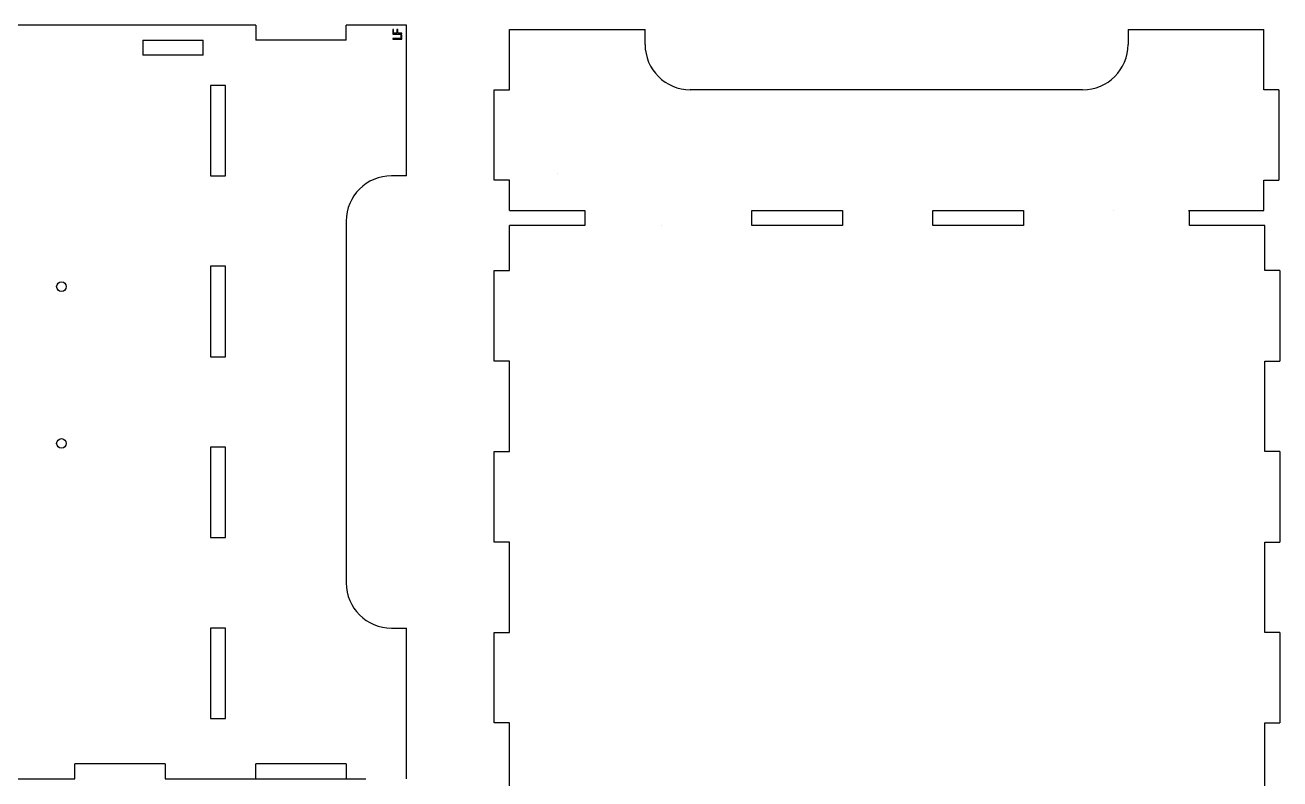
# Model space of a CAD drawing. Extents: x -455 to 382, y -289 to 302.
# Drawn here: x -33.8 to 382.3, y 52.4 to 302.4 of the extents above; entities that cross this region are included whole.
import ezdxf

# ---------------------------------------------------------------- set-up
doc = ezdxf.new("R2010")
doc.units = 0
doc.header["$MEASUREMENT"] = 0
doc.layers.add('EBENE_2', color=7, linetype='CONTINUOUS')

msp = doc.modelspace()

# ---------------------------------------------------------------- linework, layer by layer
at = {"layer": 'EBENE_2', "color": 1}
for points in [[(42.7349, 302.425), (42.7349, 302.425), (-155.2541, 302.425), (-155.2541, 302.425)], [(42.7349, 302.425), (42.7349, 302.425), (42.7349, 297.4252), (42.7349, 297.4252)], [(92.7319, 302.425), (92.7319, 302.425), (72.7331, 302.425), (72.7331, 302.425)], [(72.7331, 297.4252), (72.7331, 297.4252), (72.7331, 302.425), (72.7331, 302.425)], [(92.7319, 252.4277), (92.7319, 252.4277), (92.7319, 302.425), (92.7319, 302.425)], [(126.8177, 300.9855), (126.8177, 300.9855), (171.8155, 300.9855), (171.8155, 300.9855)], [(126.8177, 280.9867), (126.8177, 280.9867), (126.8177, 300.9855), (126.8177, 300.9855)], [(126.9101, 300.9855), (126.9101, 300.9855), (126.9101, 300.9855), (126.9101, 300.9855)], [(171.8155, 295.9852), (171.8155, 295.9852), (171.8155, 300.9855), (171.8155, 300.9855)], [(331.9523, 300.9855), (331.9523, 300.9855), (331.9523, 295.9852), (331.9523, 295.9852)], [(331.9523, 300.9855), (331.9523, 300.9855), (376.9498, 300.9855), (376.9498, 300.9855)], [(376.875, 300.9855), (376.875, 300.9855), (376.875, 300.9855), (376.875, 300.9855)], [(376.9498, 280.9867), (376.9498, 280.9867), (376.9498, 300.9855), (376.9498, 300.9855)], [(5.2371, 297.4252), (5.2371, 297.4252), (25.2359, 297.4252), (25.2359, 297.4252)], [(5.2371, 297.4252), (5.2371, 297.4252), (5.2371, 292.4256), (5.2371, 292.4256)], [(25.2359, 292.4256), (25.2359, 292.4256), (25.2359, 297.4252), (25.2359, 297.4252)], [(72.7331, 297.4252), (72.7331, 297.4252), (42.7349, 297.4252), (42.7349, 297.4252)], [(316.9534, 280.9867), (325.2371, 280.9867), (331.9523, 287.7018), (331.9523, 295.9852)], [(25.2359, 292.4256), (25.2359, 292.4256), (5.2371, 292.4256), (5.2371, 292.4256)], [(27.7357, 282.4259), (27.7357, 282.4259), (27.7357, 252.4277), (27.7357, 252.4277)], [(32.7356, 282.4259), (32.7356, 282.4259), (27.7357, 282.4259), (27.7357, 282.4259)], [(32.7356, 252.4277), (32.7356, 252.4277), (32.7356, 282.4259), (32.7356, 282.4259)], [(121.8182, 250.9881), (121.8182, 250.9881), (121.8182, 280.9867), (121.8182, 280.9867)], [(121.8182, 280.9867), (121.8182, 280.9867), (126.8177, 280.9867), (126.8177, 280.9867)], [(316.8779, 280.9867), (316.8779, 280.9867), (186.8899, 280.9867), (186.8899, 280.9867)], [(381.9496, 280.9867), (381.9496, 280.9867), (376.9498, 280.9867), (376.9498, 280.9867)], [(381.9496, 280.9867), (381.9496, 280.9867), (381.9496, 250.9881), (381.9496, 250.9881)], [(27.7357, 252.4277), (27.7357, 252.4277), (32.7356, 252.4277), (32.7356, 252.4277)], [(92.7319, 252.4277), (92.7319, 252.4277), (87.7324, 252.4277), (87.7324, 252.4277)], [(126.8177, 250.9881), (126.8177, 250.9881), (121.8182, 250.9881), (121.8182, 250.9881)], [(126.8177, 240.9884), (126.8177, 240.9884), (126.8177, 250.9881), (126.8177, 250.9881)], [(142.6566, 253.275), (142.6566, 253.275), (142.6566, 253.275), (142.6566, 253.275)], [(376.9498, 250.9881), (376.9498, 250.9881), (381.9496, 250.9881), (381.9496, 250.9881)], [(376.9498, 240.9884), (376.9498, 240.9884), (376.9498, 250.9881), (376.9498, 250.9881)], [(72.7331, 237.4288), (72.7331, 237.4288), (72.7331, 117.4354), (72.7331, 117.4354)], [(126.8177, 240.9884), (126.8177, 240.9884), (151.8168, 240.9884), (151.8168, 240.9884)], [(147.2427, 240.9884), (147.2427, 240.9884), (147.2427, 240.9884), (147.2427, 240.9884)], [(151.8168, 240.9884), (151.8168, 240.9884), (151.8168, 235.9889), (151.8168, 235.9889)], [(207.2394, 240.9884), (207.2394, 240.9884), (237.2376, 240.9884), (237.2376, 240.9884)], [(207.2394, 235.9889), (207.2394, 235.9889), (207.2394, 240.9884), (207.2394, 240.9884)], [(237.2376, 240.9884), (237.2376, 240.9884), (237.2376, 235.9889), (237.2376, 235.9889)], [(267.2358, 235.9889), (267.2358, 235.9889), (267.2358, 240.9884), (267.2358, 240.9884)], [(267.2358, 240.9884), (267.2358, 240.9884), (297.2343, 240.9884), (297.2343, 240.9884)], [(297.2343, 240.9884), (297.2343, 240.9884), (297.2343, 235.9889), (297.2343, 235.9889)], [(327.2325, 240.9884), (327.2325, 240.9884), (327.2325, 240.9884), (327.2325, 240.9884)], [(351.9514, 240.9884), (351.9514, 240.9884), (376.9498, 240.9884), (376.9498, 240.9884)], [(352.3042, 235.9889), (352.3042, 235.9889), (352.3042, 240.9884), (352.3042, 240.9884)], [(357.2307, 240.9884), (357.2307, 240.9884), (357.2307, 240.9884), (357.2307, 240.9884)], [(357.2307, 240.9884), (357.2307, 240.9884), (357.2307, 240.9884), (357.2307, 240.9884)], [(126.8177, 220.9896), (126.8177, 220.9896), (126.8177, 235.9889), (126.8177, 235.9889)], [(151.8168, 235.9889), (151.8168, 235.9889), (126.8177, 235.9889), (126.8177, 235.9889)], [(147.2427, 235.9889), (147.2427, 235.9889), (147.2427, 235.9889), (147.2427, 235.9889)], [(177.2409, 235.9889), (177.2409, 235.9889), (177.2409, 235.9889), (177.2409, 235.9889)], [(237.2376, 235.9889), (237.2376, 235.9889), (207.2394, 235.9889), (207.2394, 235.9889)], [(297.2343, 235.9889), (297.2343, 235.9889), (267.2358, 235.9889), (267.2358, 235.9889)], [(377.3025, 235.9889), (377.3025, 235.9889), (352.3042, 235.9889), (352.3042, 235.9889)], [(357.2307, 235.9889), (357.2307, 235.9889), (357.2307, 235.9889), (357.2307, 235.9889)], [(377.3025, 220.9896), (377.3025, 220.9896), (377.3025, 235.9889), (377.3025, 235.9889)], [(27.7357, 222.4295), (27.7357, 222.4295), (27.7357, 192.431), (27.7357, 192.431)], [(32.7356, 222.4295), (32.7356, 222.4295), (27.7357, 222.4295), (27.7357, 222.4295)], [(32.7356, 192.431), (32.7356, 192.431), (32.7356, 222.4295), (32.7356, 222.4295)], [(121.8182, 190.9918), (121.8182, 190.9918), (121.8182, 220.9896), (121.8182, 220.9896)], [(121.8182, 220.9896), (121.8182, 220.9896), (126.8177, 220.9896), (126.8177, 220.9896)], [(382.3024, 220.9896), (382.3024, 220.9896), (377.3025, 220.9896), (377.3025, 220.9896)], [(382.3024, 220.9896), (382.3024, 220.9896), (382.3024, 190.9918), (382.3024, 190.9918)], [(27.7357, 192.431), (27.7357, 192.431), (32.7356, 192.431), (32.7356, 192.431)], [(126.8177, 190.9918), (126.8177, 190.9918), (121.8182, 190.9918), (121.8182, 190.9918)], [(126.8177, 160.9932), (126.8177, 160.9932), (126.8177, 190.9918), (126.8177, 190.9918)], [(377.3025, 160.9932), (377.3025, 160.9932), (377.3025, 190.9918), (377.3025, 190.9918)], [(377.3025, 190.9918), (377.3025, 190.9918), (382.3024, 190.9918), (382.3024, 190.9918)], [(27.7357, 162.4328), (27.7357, 162.4328), (27.7357, 132.4346), (27.7357, 132.4346)], [(32.7356, 162.4328), (32.7356, 162.4328), (27.7357, 162.4328), (27.7357, 162.4328)], [(32.7356, 132.4346), (32.7356, 132.4346), (32.7356, 162.4328), (32.7356, 162.4328)], [(121.8182, 130.9947), (121.8182, 130.9947), (121.8182, 160.9932), (121.8182, 160.9932)], [(121.8182, 160.9932), (121.8182, 160.9932), (126.8177, 160.9932), (126.8177, 160.9932)], [(382.3024, 160.9932), (382.3024, 160.9932), (377.3025, 160.9932), (377.3025, 160.9932)], [(382.3024, 160.9932), (382.3024, 160.9932), (382.3024, 130.9947), (382.3024, 130.9947)], [(27.7357, 132.4346), (27.7357, 132.4346), (32.7356, 132.4346), (32.7356, 132.4346)], [(126.8177, 130.9947), (126.8177, 130.9947), (121.8182, 130.9947), (121.8182, 130.9947)], [(126.8177, 100.9968), (126.8177, 100.9968), (126.8177, 130.9947), (126.8177, 130.9947)], [(377.3025, 100.9968), (377.3025, 100.9968), (377.3025, 130.9947), (377.3025, 130.9947)], [(377.3025, 130.9947), (377.3025, 130.9947), (382.3024, 130.9947), (382.3024, 130.9947)], [(27.7357, 102.4361), (27.7357, 102.4361), (27.7357, 72.4379), (27.7357, 72.4379)], [(32.7356, 102.4361), (32.7356, 102.4361), (27.7357, 102.4361), (27.7357, 102.4361)], [(32.7356, 72.4379), (32.7356, 72.4379), (32.7356, 102.4361), (32.7356, 102.4361)], [(87.7324, 102.4361), (87.7324, 102.4361), (92.7319, 102.4361), (92.7319, 102.4361)], [(92.7319, 52.4391), (92.7319, 52.4391), (92.7319, 102.4361), (92.7319, 102.4361)], [(121.8182, 70.9983), (121.8182, 70.9983), (121.8182, 100.9968), (121.8182, 100.9968)], [(121.8182, 100.9968), (121.8182, 100.9968), (126.8177, 100.9968), (126.8177, 100.9968)], [(382.3024, 100.9968), (382.3024, 100.9968), (377.3025, 100.9968), (377.3025, 100.9968)], [(382.3024, 100.9968), (382.3024, 100.9968), (382.3024, 70.9983), (382.3024, 70.9983)], [(27.7357, 72.4379), (27.7357, 72.4379), (32.7356, 72.4379), (32.7356, 72.4379)], [(126.8177, 70.9983), (126.8177, 70.9983), (121.8182, 70.9983), (121.8182, 70.9983)], [(126.8177, 40.9998), (126.8177, 40.9998), (126.8177, 70.9983), (126.8177, 70.9983)], [(377.3025, 40.9998), (377.3025, 40.9998), (377.3025, 70.9983), (377.3025, 70.9983)], [(377.3025, 70.9983), (377.3025, 70.9983), (382.3024, 70.9983), (382.3024, 70.9983)], [(-17.2618, 52.4391), (-17.2618, 52.4391), (-17.2618, 57.4386), (-17.2618, 57.4386)], [(12.7364, 57.4386), (12.7364, 57.4386), (-17.2618, 57.4386), (-17.2618, 57.4386)], [(12.7364, 57.4386), (12.7364, 57.4386), (12.7364, 52.4391), (12.7364, 52.4391)], [(42.7349, 52.4391), (42.7349, 52.4391), (42.7349, 57.4386), (42.7349, 57.4386)], [(72.7331, 57.4386), (72.7331, 57.4386), (42.7349, 57.4386), (42.7349, 57.4386)], [(72.7331, 57.4386), (72.7331, 57.4386), (72.7331, 52.4391), (72.7331, 52.4391)], [(-47.26, 52.4391), (-47.26, 52.4391), (-17.2618, 52.4391), (-17.2618, 52.4391)], [(12.7364, 52.4391), (12.7364, 52.4391), (79.2311, 52.4391), (79.2311, 52.4391)]]:
    msp.add_open_spline(points, degree=3, dxfattribs=at)
at = {"layer": 'EBENE_2'}
for points, knots in [([(91.1605, 299.4671), (91.1605, 299.4671), (88.1506, 299.4671), (88.1506, 299.4671), (88.1506, 299.4671), (88.1506, 299.4671), (88.1506, 300.953), (88.1506, 300.953), (88.1506, 300.953), (88.1506, 300.953), (88.4462, 300.953), (88.4462, 300.953), (88.4462, 300.953), (88.4462, 300.953), (88.4462, 299.7585), (88.4462, 299.7585), (88.4462, 299.7585), (88.4462, 299.7585), (89.5003, 299.7585), (89.5003, 299.7585), (89.5003, 299.7585), (89.5003, 299.7585), (89.5003, 300.953), (89.5003, 300.953), (89.5003, 300.953), (89.5003, 300.953), (89.7981, 300.953), (89.7981, 300.953), (89.7981, 300.953), (89.7981, 300.953), (89.7981, 299.7585), (89.7981, 299.7585), (89.7981, 299.7585), (89.7981, 299.7585), (91.1605, 299.7585), (91.1605, 299.7585), (91.1605, 299.7585), (91.1605, 299.7585), (91.1605, 299.4671), (91.1605, 299.4671)], [0, 0, 0, 0, 0.1, 0.1, 0.1, 0.1, 0.2, 0.2, 0.2, 0.2, 0.3, 0.3, 0.3, 0.3, 0.4, 0.4, 0.4, 0.4, 0.5, 0.5, 0.5, 0.5, 0.6, 0.6, 0.6, 0.6, 0.7, 0.7, 0.7, 0.7, 0.8, 0.8, 0.8, 0.8, 0.9, 0.9, 0.9, 0.9, 1, 1, 1, 1]), ([(91.1605, 299.0784), (91.1605, 299.0784), (91.1605, 297.7223), (91.1605, 297.7223), (91.1605, 297.7223), (91.1605, 297.7223), (88.1506, 297.7223), (88.1506, 297.7223), (88.1506, 297.7223), (88.1506, 297.7223), (88.1506, 298.02), (88.1506, 298.02), (88.1506, 298.02), (88.1506, 298.02), (90.8691, 298.02), (90.8691, 298.02), (90.8691, 298.02), (90.8691, 298.02), (90.8691, 299.0784), (90.8691, 299.0784), (90.8691, 299.0784), (90.8691, 299.0784), (91.1605, 299.0784), (91.1605, 299.0784)], [0, 0, 0, 0, 0.16666667, 0.16666667, 0.16666667, 0.16666667, 0.33333333, 0.33333333, 0.33333333, 0.33333333, 0.5, 0.5, 0.5, 0.5, 0.66666667, 0.66666667, 0.66666667, 0.66666667, 0.83333333, 0.83333333, 0.83333333, 0.83333333, 1, 1, 1, 1])]:
    msp.add_open_spline(points, degree=3, knots=knots, dxfattribs=at)
at = {"layer": 'EBENE_2', "color": 1}
for points, knots in [([(171.8155, 295.9852), (171.8155, 287.7018), (178.5462, 280.9867), (186.83, 280.9867), (186.83, 280.9867), (186.83, 280.9867), (186.8148, 280.9867), (186.8148, 280.9867)], [0, 0, 0, 0, 0.5, 0.5, 0.5, 0.5, 1, 1, 1, 1]), ([(87.7324, 252.4277), (79.4487, 252.4277), (72.7331, 245.7125), (72.7331, 237.4288), (72.7331, 237.4288), (72.7331, 237.4288), (72.7331, 237.4288), (72.7331, 237.4288)], [0, 0, 0, 0, 0.5, 0.5, 0.5, 0.5, 1, 1, 1, 1]), ([(-23.287, 215.678), (-23.287, 214.7943), (-22.5708, 214.0781), (-21.687, 214.0781), (-21.687, 214.0781), (-20.8032, 214.0781), (-20.087, 214.7943), (-20.087, 215.678), (-20.087, 215.678), (-20.087, 216.5618), (-20.8032, 217.2779), (-21.687, 217.2779), (-21.687, 217.2779), (-22.5708, 217.2779), (-23.287, 216.5618), (-23.287, 215.678), (-23.287, 215.678), (-23.287, 215.678), (-23.287, 215.678), (-23.287, 215.678), (-23.287, 215.678), (-23.287, 215.678), (-23.287, 215.678), (-23.287, 215.678)], [0, 0, 0, 0, 0.16666667, 0.16666667, 0.16666667, 0.16666667, 0.33333333, 0.33333333, 0.33333333, 0.33333333, 0.5, 0.5, 0.5, 0.5, 0.66666667, 0.66666667, 0.66666667, 0.66666667, 0.83333333, 0.83333333, 0.83333333, 0.83333333, 1, 1, 1, 1]), ([(-23.287, 163.678), (-23.287, 162.7943), (-22.5708, 162.0781), (-21.687, 162.0781), (-21.687, 162.0781), (-20.8032, 162.0781), (-20.087, 162.7943), (-20.087, 163.678), (-20.087, 163.678), (-20.087, 164.5618), (-20.8032, 165.2779), (-21.687, 165.2779), (-21.687, 165.2779), (-22.5708, 165.2779), (-23.287, 164.5618), (-23.287, 163.678), (-23.287, 163.678), (-23.287, 163.678), (-23.287, 163.678), (-23.287, 163.678), (-23.287, 163.678), (-23.287, 163.678), (-23.287, 163.678), (-23.287, 163.678)], [0, 0, 0, 0, 0.16666667, 0.16666667, 0.16666667, 0.16666667, 0.33333333, 0.33333333, 0.33333333, 0.33333333, 0.5, 0.5, 0.5, 0.5, 0.66666667, 0.66666667, 0.66666667, 0.66666667, 0.83333333, 0.83333333, 0.83333333, 0.83333333, 1, 1, 1, 1]), ([(72.7331, 117.4354), (72.7331, 109.1516), (79.4487, 102.4361), (87.7324, 102.4361), (87.7324, 102.4361), (87.7324, 102.4361), (87.7324, 102.4361), (87.7324, 102.4361)], [0, 0, 0, 0, 0.5, 0.5, 0.5, 0.5, 1, 1, 1, 1])]:
    msp.add_open_spline(points, degree=3, knots=knots, dxfattribs=at)

doc.saveas('drawing.dxf')
